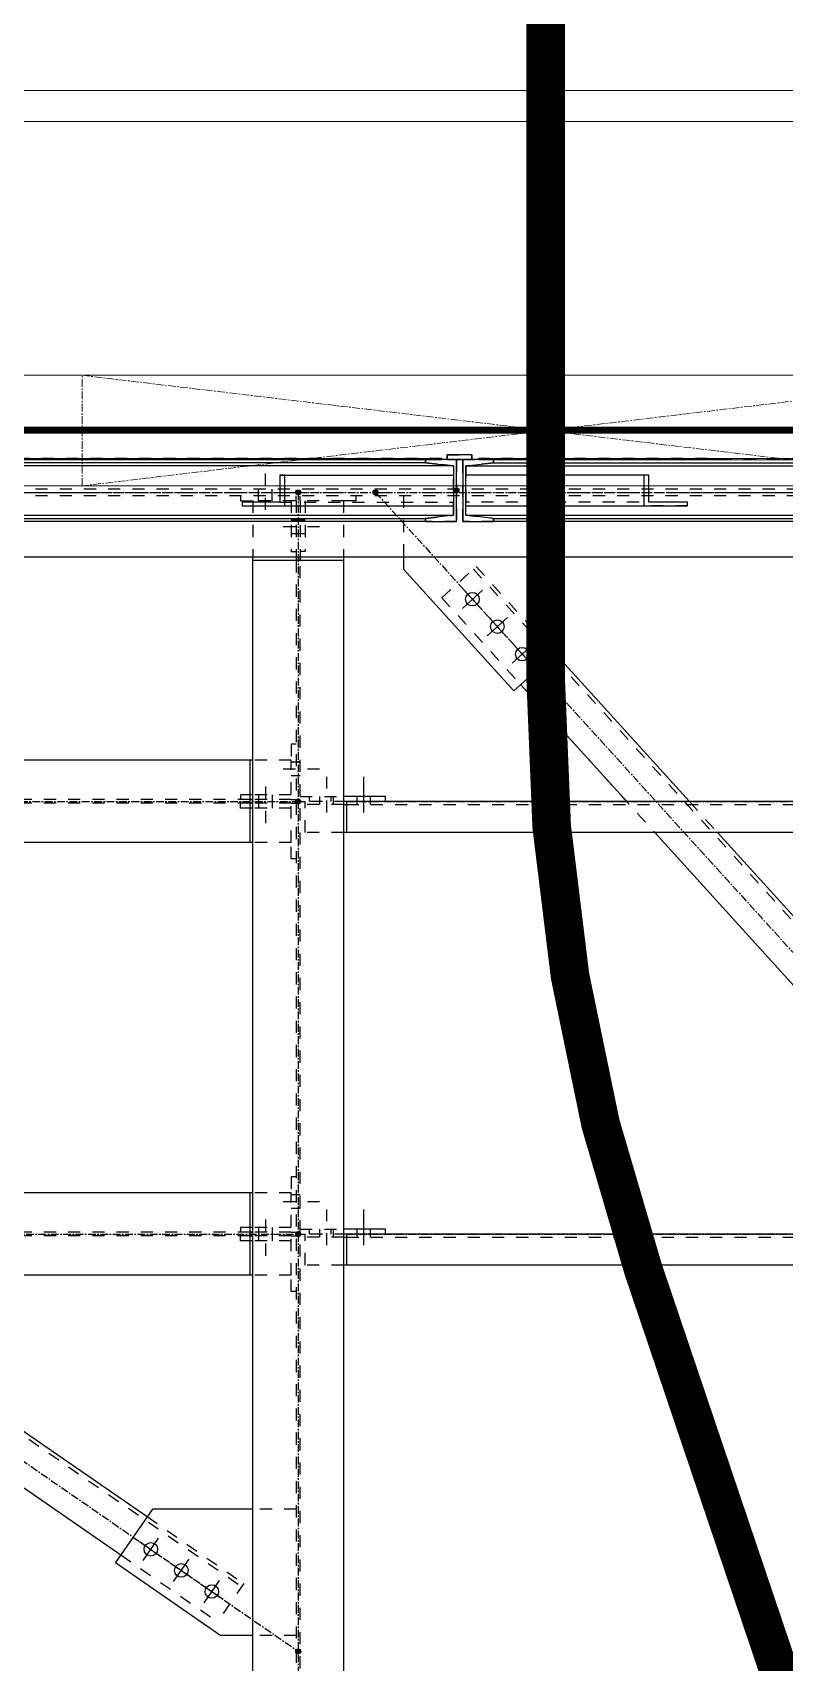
# Model space of a CAD drawing. Header units: inches. Extents: x 209270 to 234360, y -180214 to -150194.
# Drawn here: x 217682 to 218898, y -157257 to -154620 of the extents above; entities that cross this region are included whole.
import ezdxf

# ---------------------------------------------------------------- set-up
doc = ezdxf.new("R2010")
doc.units = ezdxf.units.IN
doc.header["$LTSCALE"] = 10
doc.header["$MEASUREMENT"] = 0
for name, pattern in [('CENTER', [2, 1.25, -0.25, 0.25, -0.25]), ('DXK_LINE_DOT2', [3.9198, 1.9599, -1.9599]), ('DXK_LINE_DOT5', [7.8785, 2.979, -0.9799, 0.9799, -0.9799, 0.9799, -0.9799]), ('HIDDEN', [0.375, 0.25, -0.125])]:
    doc.linetypes.add(name, pattern=pattern)
doc.layers.get('0').update_dxf_attribs({"color": 1})
for name, color, linetype in [('_STR_0', 5, 'Continuous'), ('_STR_1', 5, 'Continuous'), ('_STR_2', 5, 'Continuous'), ('_STR_4', 5, 'Continuous')]:
    doc.layers.add(name, color=color, linetype=linetype)
for name, color, linetype, lineweight in [('CEN', 1, 'CENTER', 9), ('DIM.', 1, 'Continuous', 13), ('handrail', 1, 'FENCELINE1', 9), ('HIDDEN', 1, 'HIDDEN', 9), ('hoist', 1, 'Continuous', 9), ('MAIN OBJECT', 1, 'Continuous', 18), ('Sheeting', 1, 'Continuous', 0)]:
    doc.layers.add(name, color=color, linetype=linetype, lineweight=lineweight)
doc.linetypes.add('FENCELINE1', pattern='A,0.25,-0.1,[133,arial.ttf,S=0.1,R=0,X=-0.1,Y=0],-0.1,1', length=1.45)

# ---------------------------------------------------------------- blocks, each defined once
blk = doc.blocks.new('A$C67244592')
at = {"layer": 'hoist', "lineweight": 0, "const_width": 62.5}
blk.add_lwpolyline([(0, -500), (4.3, 5159.9, 0.081795), (-153.3, 6122), (-1342.4, 9643.9, -0.081584), (-1500.1, 10603.6), (-1500.1, 15050)], format="xyb", dxfattribs=at)
blk = doc.blocks.new('A$C0HI87687')
at = {"layer": 'CEN'}
for p, q in [((500.4, 89.4), (2000.4, -89.4)), ((2000.4, 89.4), (500.4, -89.4))]:
    blk.add_line(p, q, dxfattribs=at)
blk.add_lwpolyline([(500.4, 89.4), (2000.4, 89.4), (2000.4, -89.4), (500.4, -89.4)], close=True, dxfattribs=at)
blk = doc.blocks.new('GridLine-116860372-116908 - 114867')
at = {"layer": '_STR_2', "linetype": 'DXK_LINE_DOT5'}
blk.add_line((211379.7, -155363.7), (228961.1, -155363.7), dxfattribs=at)
blk = doc.blocks.new('Part-116860372-114888 - 114867')
at = {"layer": '_STR_1', "linetype": 'DXK_LINE_DOT2'}
for p, q in [((225232.5, -155358.3), (217317.9, -155358.3)), ((225232.5, -155369.1), (217317.9, -155369.1))]:
    blk.add_line(p, q, dxfattribs=at)
at = {"layer": '_STR_2', "linetype": 'Continuous'}
for p, q in [((219421.9, -155258.7), (217317.9, -155258.7)), ((219421.9, -155468.7), (217317.9, -155468.7))]:
    blk.add_line(p, q, dxfattribs=at)
at = {"layer": '_STR_4', "linetype": 'CENTER'}
blk.add_line((217011.9, -155363.7), (225511.9, -155363.7), dxfattribs=at)
blk = doc.blocks.new('Part-116860372-154738 - 114867')
at = {"layer": '_STR_1', "linetype": 'DXK_LINE_DOT2'}
for p, q in [((218377.8, -155410.7), (218377.8, -155310.7)), ((218377.8, -155310.7), (218427.8, -155310.7)), ((218427.8, -155315.7), (218382.8, -155320.6)), ((218382.8, -155320.6), (218382.8, -155400.8)), ((218427.8, -155310.7), (218427.8, -155315.7)), ((218427.8, -155410.7), (218377.8, -155410.7)), ((218382.8, -155400.8), (218427.8, -155405.8)), ((218427.8, -155405.8), (218427.8, -155410.7))]:
    blk.add_line(p, q, dxfattribs=at)
at = {"layer": '_STR_2', "linetype": 'Continuous'}
for p, q in [((218377.8, -155310.7), (218377.8, -155310.7)), ((218427.8, -155310.7), (218377.8, -155310.7)), ((218377.8, -155310.7), (218377.8, -155410.7)), ((218382.8, -155320.6), (218427.8, -155315.7)), ((218382.8, -155320.6), (218382.8, -155320.6)), ((218382.8, -155400.8), (218382.8, -155320.6)), ((218427.8, -155310.7), (218427.8, -155310.7)), ((218427.8, -155315.7), (218427.8, -155310.7)), ((218427.8, -155315.7), (218427.8, -155315.7)), ((218377.8, -155410.7), (218377.8, -155410.7)), ((218377.8, -155410.7), (218427.8, -155410.7)), ((218382.8, -155400.8), (218382.8, -155400.8)), ((218427.8, -155405.8), (218382.8, -155400.8)), ((218427.8, -155405.8), (218427.8, -155405.8)), ((218427.8, -155410.7), (218427.8, -155405.8)), ((218427.8, -155410.7), (218427.8, -155410.7))]:
    blk.add_line(p, q, dxfattribs=at)
blk = doc.blocks.new('Part-116860372-114944 - 114867')
at = {"layer": '_STR_4', "linetype": 'Continuous'}
blk.add_hatch(color=256, dxfattribs=at).paths.add_polyline_path([(218111.9, -155367.7, -1), (218111.9, -155359.7, -1)])
at = {"layer": '_STR_1', "linetype": 'DXK_LINE_DOT2'}
for p, q in [((218185.1, -155377.1), (218038.7, -155377.1)), ((218038.7, -155377.1), (218038.7, -155468.7)), ((218108.7, -155377.1), (218108.7, -155468.7)), ((218115, -155377.1), (218115, -155473.7)), ((218185.1, -155377.1), (218185.1, -155468.7)), ((218108.7, -155473.7), (218108.7, -158285.5)), ((218115, -158285.5), (218115, -155473.7))]:
    blk.add_line(p, q, dxfattribs=at)
at = {"layer": '_STR_2', "linetype": 'Continuous'}
for p, q in [((218038.7, -158285.5), (218038.7, -155468.7)), ((218185.1, -155473.7), (218038.7, -155473.7)), ((218108.7, -155468.7), (218108.7, -155473.7)), ((218115, -155473.7), (218115, -155468.7)), ((218185.1, -155468.7), (218185.1, -158285.5))]:
    blk.add_line(p, q, dxfattribs=at)
at = {"layer": '_STR_4', "linetype": 'CENTER'}
blk.add_line((218111.9, -155363.7), (218111.9, -158363.7), dxfattribs=at)
at = {"layer": '_STR_4', "linetype": 'Continuous'}
blk.add_circle((218111.9, -155363.7), 4, dxfattribs=at)
blk = doc.blocks.new('Part-116860372-114952 - 114867')
at = {"layer": '_STR_4', "linetype": 'Continuous'}
for points in [[(217011.9, -156567.7, -1), (217011.9, -156559.7, -1)], [(218111.9, -156567.7, -1), (218111.9, -156559.7, -1)]]:
    blk.add_hatch(color=256, dxfattribs=at).paths.add_polyline_path(points)
at = {"layer": '_STR_1', "linetype": 'DXK_LINE_DOT2'}
for p, q in [((218100.7, -156497.1), (218038.7, -156497.1)), ((218100.7, -156630.3), (218100.7, -156497.1)), ((217022.7, -156560.8), (217022.7, -156566.5)), ((217078.5, -156560.8), (217022.7, -156560.8)), ((217078.5, -156566.5), (217022.7, -156566.5)), ((218033.7, -156560.8), (217083.5, -156560.8)), ((218033.7, -156566.5), (217083.5, -156566.5)), ((218100.7, -156560.8), (218038.7, -156560.8)), ((218100.7, -156566.5), (218038.7, -156566.5)), ((218100.7, -156630.3), (218038.7, -156630.3))]:
    blk.add_line(p, q, dxfattribs=at)
at = {"layer": '_STR_2', "linetype": 'Continuous'}
for p, q in [((217083.5, -156497.1), (217083.5, -156630.3)), ((218038.7, -156497.1), (217083.5, -156497.1)), ((218033.7, -156497.1), (218033.7, -156630.3)), ((217083.5, -156560.8), (217078.5, -156560.8)), ((217083.5, -156566.5), (217078.5, -156566.5)), ((218038.7, -156560.8), (218033.7, -156560.8)), ((218038.7, -156566.5), (218033.7, -156566.5)), ((218038.7, -156630.3), (217083.5, -156630.3))]:
    blk.add_line(p, q, dxfattribs=at)
at = {"layer": '_STR_4', "linetype": 'CENTER'}
blk.add_line((217011.9, -156563.7), (218111.9, -156563.7), dxfattribs=at)
at = {"layer": '_STR_4', "linetype": 'Continuous'}
for centre in [(217011.9, -156563.7), (218111.9, -156563.7)]:
    blk.add_circle(centre, 4, dxfattribs=at)
blk = doc.blocks.new('Part-116860372-114963 - 114867')
at = {"layer": '_STR_4', "linetype": 'Continuous'}
for points in [[(217561.9, -155867.7, -1), (217561.9, -155859.7, -1)], [(218111.9, -155867.7, -1), (218111.9, -155859.7, -1)]]:
    blk.add_hatch(color=256, dxfattribs=at).paths.add_polyline_path(points)
at = {"layer": '_STR_1', "linetype": 'DXK_LINE_DOT2'}
for p, q in [((218100.7, -155797.1), (218038.7, -155797.1)), ((218100.7, -155930.3), (218100.7, -155797.1)), ((217572.7, -155860.8), (217572.7, -155866.5)), ((217628.5, -155860.8), (217572.7, -155860.8)), ((217628.5, -155866.5), (217572.7, -155866.5)), ((218033.7, -155860.8), (217633.5, -155860.8)), ((218033.7, -155866.5), (217633.5, -155866.5)), ((218100.7, -155860.8), (218038.7, -155860.8)), ((218100.7, -155866.5), (218038.7, -155866.5)), ((218100.7, -155930.3), (218038.7, -155930.3))]:
    blk.add_line(p, q, dxfattribs=at)
at = {"layer": '_STR_2', "linetype": 'Continuous'}
for p, q in [((217633.5, -155797.1), (217633.5, -155930.3)), ((218038.7, -155797.1), (217633.5, -155797.1)), ((218033.7, -155797.1), (218033.7, -155930.3)), ((217633.5, -155860.8), (217628.5, -155860.8)), ((217633.5, -155866.5), (217628.5, -155866.5)), ((218038.7, -155860.8), (218033.7, -155860.8)), ((218038.7, -155866.5), (218033.7, -155866.5)), ((218038.7, -155930.3), (217633.5, -155930.3))]:
    blk.add_line(p, q, dxfattribs=at)
at = {"layer": '_STR_4', "linetype": 'CENTER'}
blk.add_line((217561.9, -155863.7), (218111.9, -155863.7), dxfattribs=at)
at = {"layer": '_STR_4', "linetype": 'Continuous'}
for centre in [(217561.9, -155863.7), (218111.9, -155863.7)]:
    blk.add_circle(centre, 4, dxfattribs=at)
blk = doc.blocks.new('Part-116860372-115058 - 114867')
at = {"layer": '_STR_4', "linetype": 'Continuous'}
for points in [[(218111.9, -156567.7, -1), (218111.9, -156559.7, -1)], [(219211.9, -156567.7, -1), (219211.9, -156559.7, -1)]]:
    blk.add_hatch(color=256, dxfattribs=at).paths.add_polyline_path(points)
at = {"layer": '_STR_1', "linetype": 'DXK_LINE_DOT2'}
for p, q in [((218190.1, -156563.7), (218123, -156563.7)), ((218123, -156613.7), (218123, -156563.7)), ((218185.1, -156568.7), (218123, -156568.7)), ((218190.1, -156568.7), (219133.7, -156568.7)), ((219200.7, -156563.7), (219133.7, -156563.7)), ((219200.7, -156568.7), (219138.7, -156568.7)), ((219200.7, -156613.7), (219200.7, -156563.7)), ((218185.1, -156613.7), (218123, -156613.7)), ((219200.7, -156613.7), (219138.7, -156613.7))]:
    blk.add_line(p, q, dxfattribs=at)
at = {"layer": '_STR_2', "linetype": 'Continuous'}
for p, q in [((218185.1, -156568.7), (218190.1, -156568.7)), ((219133.7, -156563.7), (218190.1, -156563.7)), ((218190.1, -156563.7), (218190.1, -156613.7)), ((219133.7, -156563.7), (219133.7, -156613.7)), ((219138.7, -156568.7), (219133.7, -156568.7)), ((219138.7, -156613.7), (218185.1, -156613.7))]:
    blk.add_line(p, q, dxfattribs=at)
at = {"layer": '_STR_4', "linetype": 'CENTER'}
for p, q in [((218111.9, -156563.7), (218123, -156563.7)), ((218190.1, -156563.7), (219133.7, -156563.7)), ((219200.7, -156563.7), (219211.9, -156563.7))]:
    blk.add_line(p, q, dxfattribs=at)
at = {"layer": '_STR_4', "linetype": 'Continuous'}
for centre in [(218111.9, -156563.7), (219211.9, -156563.7)]:
    blk.add_circle(centre, 4, dxfattribs=at)
blk = doc.blocks.new('Part-116860372-115067 - 114867')
at = {"layer": '_STR_4', "linetype": 'Continuous'}
for points in [[(218111.9, -155867.7, -1), (218111.9, -155859.7, -1)], [(219211.9, -155867.7, -1), (219211.9, -155859.7, -1)]]:
    blk.add_hatch(color=256, dxfattribs=at).paths.add_polyline_path(points)
at = {"layer": '_STR_1', "linetype": 'DXK_LINE_DOT2'}
for p, q in [((218190.1, -155863.7), (218123, -155863.7)), ((218123, -155913.7), (218123, -155863.7)), ((218185.1, -155868.7), (218123, -155868.7)), ((218190.1, -155868.7), (219133.7, -155868.7)), ((219200.7, -155863.7), (219133.7, -155863.7)), ((219200.7, -155868.7), (219138.7, -155868.7)), ((219200.7, -155913.7), (219200.7, -155863.7)), ((218185.1, -155913.7), (218123, -155913.7)), ((219200.7, -155913.7), (219138.7, -155913.7))]:
    blk.add_line(p, q, dxfattribs=at)
at = {"layer": '_STR_2', "linetype": 'Continuous'}
for p, q in [((218185.1, -155868.7), (218190.1, -155868.7)), ((219133.7, -155863.7), (218190.1, -155863.7)), ((218190.1, -155863.7), (218190.1, -155913.7)), ((219133.7, -155863.7), (219133.7, -155913.7)), ((219138.7, -155868.7), (219133.7, -155868.7)), ((219138.7, -155913.7), (218185.1, -155913.7))]:
    blk.add_line(p, q, dxfattribs=at)
at = {"layer": '_STR_4', "linetype": 'CENTER'}
for p, q in [((218111.9, -155863.7), (218123, -155863.7)), ((218190.1, -155863.7), (219133.7, -155863.7)), ((219200.7, -155863.7), (219211.9, -155863.7))]:
    blk.add_line(p, q, dxfattribs=at)
at = {"layer": '_STR_4', "linetype": 'Continuous'}
for centre in [(218111.9, -155863.7), (219211.9, -155863.7)]:
    blk.add_circle(centre, 4, dxfattribs=at)
blk = doc.blocks.new('Part-116860372-115094 - 114867')
at = {"layer": '_STR_4', "linetype": 'Continuous'}
for points in [[(218236.9, -155367.7, -1), (218236.9, -155359.7, -1)], [(219211.9, -156442.7, -1), (219211.9, -156434.7, -1)]]:
    blk.add_hatch(color=256, dxfattribs=at).paths.add_polyline_path(points)
at = {"layer": '_STR_1', "linetype": 'DXK_LINE_DOT2'}
for p, q in [((218344.1, -155534.1), (218399.7, -155483.7)), ((218395.3, -155487.7), (219119.2, -156285.9)), ((218399.7, -155483.7), (218527.3, -155624.4)), ((218344.1, -155534.1), (218688.4, -155913.7)), ((218744.4, -155863.7), (218789.7, -155913.7)), ((219123.7, -156281.9), (218996, -156141.2)), ((218940.5, -156191.5), (219068.1, -156332.3)), ((219123.7, -156281.9), (219068.1, -156332.3))]:
    blk.add_line(p, q, dxfattribs=at)
at = {"layer": '_STR_2', "linetype": 'Continuous'}
for p, q in [((218527.3, -155624.4), (218744.4, -155863.7)), ((218471.8, -155674.8), (218643.1, -155863.7)), ((218688.4, -155913.7), (218940.5, -156191.5)), ((218789.7, -155913.7), (218996, -156141.2))]:
    blk.add_line(p, q, dxfattribs=at)
at = {"layer": '_STR_4', "linetype": 'CENTER'}
blk.add_line((218236.9, -155363.7), (219211.9, -156438.7), dxfattribs=at)
at = {"layer": '_STR_4', "linetype": 'Continuous'}
for centre in [(218236.9, -155363.7), (219211.9, -156438.7)]:
    blk.add_circle(centre, 4, dxfattribs=at)
blk = doc.blocks.new('Part-116860372-115103 - 114867')
at = {"layer": '_STR_4', "linetype": 'Continuous'}
for points in [[(217136.9, -156567.7, -1), (217136.9, -156559.7, -1)], [(218111.9, -157242.7, -1), (218111.9, -157234.7, -1)]]:
    blk.add_hatch(color=256, dxfattribs=at).paths.add_polyline_path(points)
at = {"layer": '_STR_1', "linetype": 'DXK_LINE_DOT2'}
for p, q in [((217282.3, -156707), (217325, -156645.3)), ((217321.6, -156650.2), (218020.2, -157133.9)), ((217325, -156645.3), (217481.2, -156753.4)), ((217282.3, -156707), (217438.5, -156815.1)), ((217867.4, -157020.8), (218023.7, -157129)), ((217824.8, -157082.5), (217981, -157190.6)), ((218023.7, -157129), (217981, -157190.6))]:
    blk.add_line(p, q, dxfattribs=at)
at = {"layer": '_STR_2', "linetype": 'Continuous'}
for p, q in [((217481.2, -156753.4), (217867.4, -157020.8)), ((217438.5, -156815.1), (217824.8, -157082.5))]:
    blk.add_line(p, q, dxfattribs=at)
at = {"layer": '_STR_4', "linetype": 'CENTER'}
blk.add_line((217136.9, -156563.7), (218111.9, -157238.7), dxfattribs=at)
at = {"layer": '_STR_4', "linetype": 'Continuous'}
for centre in [(217136.9, -156563.7), (218111.9, -157238.7)]:
    blk.add_circle(centre, 4, dxfattribs=at)
blk = doc.blocks.new('Part-116860372-154749 - 114867')
at = {"layer": '_STR_1', "linetype": 'DXK_LINE_DOT2'}
for p, q in [((219243.6, -155309.2), (218404, -155309.1)), ((219243.7, -155310.8), (218404, -155310.7)), ((218404.1, -155310.7), (218404.1, -155309.1)), ((219243.7, -155310.8), (219243.7, -155310.7))]:
    blk.add_line(p, q, dxfattribs=at)
at = {"layer": '_STR_2', "linetype": 'Continuous'}
for p, q in [((219243.6, -155309.2), (218404, -155309.1)), ((218404, -155309.1), (218404, -155310.7)), ((218404, -155310.7), (219243.6, -155310.8)), ((219243.7, -155309.2), (219243.6, -155309.2)), ((219243.6, -155310.8), (219243.6, -155309.2)), ((219243.7, -155310.7), (219243.7, -155309.2))]:
    blk.add_line(p, q, dxfattribs=at)
blk = doc.blocks.new('Part-116860372-115551 - 114867')
at = {"layer": '_STR_1', "linetype": 'DXK_LINE_DOT2'}
for p, q in [((218115, -155377.1), (218115, -155369.1)), ((218123, -155377.1), (218123, -155459.1)), ((218205, -155377.1), (218185.1, -155377.1)), ((218205, -155369.1), (218205, -155377.1)), ((218123, -155459.1), (218115, -155459.1))]:
    blk.add_line(p, q, dxfattribs=at)
blk = doc.blocks.new('Part-116860372-115552 - 114867')
at = {"layer": '_STR_1', "linetype": 'DXK_LINE_DOT2'}
for p, q in [((218018.7, -155369.1), (218018.7, -155377.1)), ((218018.7, -155377.1), (218038.7, -155377.1)), ((218100.7, -155377.1), (218100.7, -155459.1)), ((218108.7, -155377.1), (218108.7, -155369.1)), ((218100.7, -155459.1), (218108.7, -155459.1))]:
    blk.add_line(p, q, dxfattribs=at)
blk = doc.blocks.new('Bolt-116860372-115553 - 114867')
at = {"layer": '_STR_1', "linetype": 'DXK_LINE_DOT2'}
for p, q in [((218100.7, -155408.1), (218108.7, -155408.1)), ((218108.7, -155408.1), (218115, -155408.1)), ((218115, -155408.1), (218123, -155408.1)), ((218087.7, -155419.1), (218155.7, -155419.1)), ((218100.7, -155430.1), (218108.7, -155430.1)), ((218108.7, -155430.1), (218115, -155430.1)), ((218115, -155430.1), (218123, -155430.1))]:
    blk.add_line(p, q, dxfattribs=at)
blk = doc.blocks.new('Bolt-116860372-115558 - 114867')
at = {"layer": '_STR_1', "linetype": 'DXK_LINE_DOT2'}
for p, q in [((218058.7, -155392.1), (218058.7, -155329.1)), ((218047.7, -155369.1), (218047.7, -155358.3)), ((218069.7, -155369.1), (218069.7, -155358.3)), ((218047.7, -155377.1), (218047.7, -155369.1)), ((218069.7, -155377.1), (218069.7, -155369.1))]:
    blk.add_line(p, q, dxfattribs=at)
blk = doc.blocks.new('Part-116860372-115583 - 114867')
at = {"layer": '_STR_1', "linetype": 'DXK_LINE_DOT2'}
for p, q in [((218018.7, -156574.5), (218018.7, -156566.5)), ((218033.7, -156566.5), (218038.7, -156566.5)), ((218100.7, -156566.5), (218108.7, -156566.5)), ((218033.7, -156574.5), (218018.7, -156574.5)), ((218100.7, -156574.5), (218038.7, -156574.5)), ((218100.7, -156656.5), (218100.7, -156630.3)), ((218108.7, -156656.5), (218100.7, -156656.5))]:
    blk.add_line(p, q, dxfattribs=at)
at = {"layer": '_STR_2', "linetype": 'Continuous'}
blk.add_line((218038.7, -156574.5), (218033.7, -156574.5), dxfattribs=at)
blk = doc.blocks.new('Part-116860372-115584 - 114867')
at = {"layer": '_STR_1', "linetype": 'DXK_LINE_DOT2'}
for p, q in [((218108.7, -156470.8), (218100.7, -156470.8)), ((218100.7, -156470.8), (218100.7, -156497.1)), ((218018.7, -156552.8), (218018.7, -156560.8)), ((218033.7, -156552.8), (218018.7, -156552.8)), ((218033.7, -156560.8), (218038.7, -156560.8)), ((218100.7, -156552.8), (218038.7, -156552.8)), ((218100.7, -156560.8), (218108.7, -156560.8))]:
    blk.add_line(p, q, dxfattribs=at)
at = {"layer": '_STR_2', "linetype": 'Continuous'}
blk.add_line((218038.7, -156552.8), (218033.7, -156552.8), dxfattribs=at)
blk = doc.blocks.new('Bolt-116860372-115585 - 114867')
at = {"layer": '_STR_1', "linetype": 'DXK_LINE_DOT2'}
for p, q in [((218058.7, -156539.8), (218058.7, -156607.8)), ((218047.7, -156552.8), (218047.7, -156560.8)), ((218047.7, -156560.8), (218047.7, -156566.5)), ((218047.7, -156566.5), (218047.7, -156574.5)), ((218069.7, -156552.8), (218069.7, -156560.8)), ((218069.7, -156560.8), (218069.7, -156566.5)), ((218069.7, -156566.5), (218069.7, -156574.5))]:
    blk.add_line(p, q, dxfattribs=at)
blk = doc.blocks.new('Bolt-116860372-115586 - 114867')
at = {"layer": '_STR_1', "linetype": 'DXK_LINE_DOT2'}
for p, q in [((218087.7, -156510.8), (218150.7, -156510.8)), ((218100.7, -156499.8), (218108.7, -156499.8)), ((218108.7, -156499.8), (218115, -156499.8)), ((218100.7, -156521.8), (218108.7, -156521.8)), ((218108.7, -156521.8), (218115, -156521.8))]:
    blk.add_line(p, q, dxfattribs=at)
blk = doc.blocks.new('Part-116860372-115588 - 114867')
at = {"layer": '_STR_1', "linetype": 'DXK_LINE_DOT2'}
for p, q in [((218018.7, -155874.5), (218018.7, -155866.5)), ((218033.7, -155874.5), (218018.7, -155874.5)), ((218033.7, -155866.5), (218038.7, -155866.5)), ((218100.7, -155874.5), (218038.7, -155874.5)), ((218100.7, -155866.5), (218108.7, -155866.5)), ((218100.7, -155956.5), (218100.7, -155930.3)), ((218108.7, -155956.5), (218100.7, -155956.5))]:
    blk.add_line(p, q, dxfattribs=at)
at = {"layer": '_STR_2', "linetype": 'Continuous'}
blk.add_line((218038.7, -155874.5), (218033.7, -155874.5), dxfattribs=at)
blk = doc.blocks.new('Part-116860372-115589 - 114867')
at = {"layer": '_STR_1', "linetype": 'DXK_LINE_DOT2'}
for p, q in [((218108.7, -155770.8), (218100.7, -155770.8)), ((218100.7, -155770.8), (218100.7, -155797.1)), ((218018.7, -155852.8), (218018.7, -155860.8)), ((218033.7, -155852.8), (218018.7, -155852.8)), ((218100.7, -155852.8), (218038.7, -155852.8)), ((218033.7, -155860.8), (218038.7, -155860.8)), ((218100.7, -155860.8), (218108.7, -155860.8))]:
    blk.add_line(p, q, dxfattribs=at)
at = {"layer": '_STR_2', "linetype": 'Continuous'}
blk.add_line((218038.7, -155852.8), (218033.7, -155852.8), dxfattribs=at)
blk = doc.blocks.new('Bolt-116860372-115590 - 114867')
at = {"layer": '_STR_1', "linetype": 'DXK_LINE_DOT2'}
for p, q in [((218047.7, -155852.8), (218047.7, -155860.8)), ((218058.7, -155839.8), (218058.7, -155907.8)), ((218069.7, -155852.8), (218069.7, -155860.8)), ((218047.7, -155860.8), (218047.7, -155866.5)), ((218047.7, -155866.5), (218047.7, -155874.5)), ((218069.7, -155860.8), (218069.7, -155866.5)), ((218069.7, -155866.5), (218069.7, -155874.5))]:
    blk.add_line(p, q, dxfattribs=at)
blk = doc.blocks.new('Part-116860372-154741 - 114867')
at = {"layer": '_STR_1', "linetype": 'DXK_LINE_DOT2'}
for p, q in [((218082.1, -155335.7), (218362.8, -155335.7)), ((218082.1, -155379.7), (218021.4, -155379.7)), ((218082.1, -155379.7), (218362.8, -155379.7)), ((218021.4, -155385.7), (218362.8, -155385.7))]:
    blk.add_line(p, q, dxfattribs=at)
at = {"layer": '_STR_2', "linetype": 'Continuous'}
for p, q in [((218090.3, -155335.7), (218082.1, -155335.7)), ((218082.1, -155335.7), (218082.1, -155379.7)), ((218090.3, -155335.7), (218362.8, -155335.7)), ((218090.3, -155385.7), (218090.3, -155335.7)), ((218362.8, -155335.7), (218362.8, -155335.7)), ((218362.8, -155335.7), (218362.8, -155385.7)), ((218082.1, -155379.7), (218021.4, -155379.7)), ((218021.4, -155379.7), (218021.4, -155385.7)), ((218021.4, -155385.7), (218090.3, -155385.7)), ((218090.3, -155385.7), (218362.8, -155385.7)), ((218362.8, -155385.7), (218362.8, -155385.7))]:
    blk.add_line(p, q, dxfattribs=at)
blk = doc.blocks.new('Bolt-116860372-115603 - 114867')
at = {"layer": '_STR_1', "linetype": 'DXK_LINE_DOT2'}
for p, q in [((218100.7, -155799.8), (218108.7, -155799.8)), ((218108.7, -155799.8), (218115, -155799.8)), ((218087.7, -155810.8), (218150.7, -155810.8)), ((218100.7, -155821.8), (218108.7, -155821.8)), ((218108.7, -155821.8), (218115, -155821.8))]:
    blk.add_line(p, q, dxfattribs=at)
blk = doc.blocks.new('Part-116860372-115691 - 114867')
at = {"layer": '_STR_1', "linetype": 'DXK_LINE_DOT2'}
for p, q in [((218115, -156555.7), (218185.1, -156555.7)), ((218130, -156563.7), (218130, -156555.7)), ((218165, -156563.7), (218165, -156555.7)), ((218253, -156563.7), (218253, -156555.7))]:
    blk.add_line(p, q, dxfattribs=at)
at = {"layer": '_STR_2', "linetype": 'Continuous'}
for p, q in [((218253, -156555.7), (218185.1, -156555.7)), ((218190.1, -156563.7), (218185.1, -156563.7)), ((218253, -156563.7), (218253, -156555.7))]:
    blk.add_line(p, q, dxfattribs=at)
blk = doc.blocks.new('Bolt-116860372-115692 - 114867')
at = {"layer": '_STR_1', "linetype": 'DXK_LINE_DOT2'}
for p, q in [((218158, -156581.7), (218158, -156523.7)), ((218147, -156563.7), (218147, -156555.7)), ((218147, -156568.7), (218147, -156563.7)), ((218169, -156563.7), (218169, -156555.7)), ((218169, -156568.7), (218169, -156563.7))]:
    blk.add_line(p, q, dxfattribs=at)
at = {"layer": '_STR_2', "linetype": 'Continuous'}
for p, q in [((218218, -156581.7), (218218, -156523.7)), ((218207, -156563.7), (218207, -156555.7)), ((218207, -156568.7), (218207, -156563.7)), ((218229, -156563.7), (218229, -156555.7)), ((218229, -156568.7), (218229, -156563.7))]:
    blk.add_line(p, q, dxfattribs=at)
blk = doc.blocks.new('Part-116860372-154748 - 114867')
at = {"layer": '_STR_1', "linetype": 'DXK_LINE_DOT2'}
for p, q in [((218679.1, -155335.7), (218670.6, -155335.7)), ((218741.4, -155379.7), (218382.8, -155379.7)), ((218741.4, -155385.7), (218670.6, -155385.7))]:
    blk.add_line(p, q, dxfattribs=at)
at = {"layer": '_STR_2', "linetype": 'Continuous'}
for p, q in [((218670.6, -155335.7), (218382.8, -155335.7)), ((218679.1, -155335.7), (218670.6, -155335.7)), ((218670.6, -155335.7), (218670.6, -155385.7)), ((218679.1, -155379.7), (218679.1, -155335.7)), ((218741.4, -155379.7), (218679.1, -155379.7)), ((218741.4, -155385.7), (218741.4, -155379.7)), ((218382.8, -155385.7), (218670.6, -155385.7)), ((218670.6, -155385.7), (218741.4, -155385.7))]:
    blk.add_line(p, q, dxfattribs=at)
blk = doc.blocks.new('Part-116860372-115876 - 114867')
at = {"layer": '_STR_1', "linetype": 'DXK_LINE_DOT2'}
for p, q in [((218115, -155855.7), (218185.1, -155855.7)), ((218130, -155863.7), (218130, -155855.7)), ((218165, -155863.7), (218165, -155855.7)), ((218253, -155863.7), (218253, -155855.7))]:
    blk.add_line(p, q, dxfattribs=at)
at = {"layer": '_STR_2', "linetype": 'Continuous'}
for p, q in [((218253, -155855.7), (218185.1, -155855.7)), ((218253, -155863.7), (218253, -155855.7)), ((218190.1, -155863.7), (218185.1, -155863.7))]:
    blk.add_line(p, q, dxfattribs=at)
blk = doc.blocks.new('Bolt-116860372-115878 - 114867')
at = {"layer": '_STR_1', "linetype": 'DXK_LINE_DOT2'}
for p, q in [((218158, -155881.7), (218158, -155823.7)), ((218147, -155863.7), (218147, -155855.7)), ((218169, -155863.7), (218169, -155855.7)), ((218147, -155868.7), (218147, -155863.7)), ((218169, -155868.7), (218169, -155863.7))]:
    blk.add_line(p, q, dxfattribs=at)
at = {"layer": '_STR_2', "linetype": 'Continuous'}
for p, q in [((218218, -155881.7), (218218, -155823.7)), ((218207, -155863.7), (218207, -155855.7)), ((218229, -155863.7), (218229, -155855.7)), ((218207, -155868.7), (218207, -155863.7)), ((218229, -155868.7), (218229, -155863.7))]:
    blk.add_line(p, q, dxfattribs=at)
blk = doc.blocks.new('Part-116860372-116063 - 114867')
at = {"layer": '_STR_1', "linetype": 'DXK_LINE_DOT2'}
for p, q in [((218282, -155369.1), (218282, -155468.7)), ((218538.5, -155369.1), (218538.5, -155468.7))]:
    blk.add_line(p, q, dxfattribs=at)
at = {"layer": '_STR_2', "linetype": 'Continuous'}
for p, q in [((218282, -155468.7), (218282, -155487.8)), ((218282, -155487.8), (218460.7, -155684.9)), ((218538.5, -155468.7), (218538.5, -155614.3)), ((218460.7, -155684.9), (218538.5, -155614.3))]:
    blk.add_line(p, q, dxfattribs=at)
blk = doc.blocks.new('Bolt-116860372-116064 - 114867')
at = {"layer": '_STR_2', "linetype": 'Continuous'}
for p, q in [((218409.9, -155521.7), (218377.3, -155551.3)), ((218408.4, -155552.8), (218378.8, -155520.2)), ((218450.2, -155566.1), (218417.6, -155595.7)), ((218448.7, -155597.2), (218419.1, -155564.6)), ((218490.5, -155610.6), (218457.9, -155640.2)), ((218489, -155641.7), (218459.4, -155609.1))]:
    blk.add_line(p, q, dxfattribs=at)
for centre in [(218393.6, -155536.5), (218433.9, -155580.9), (218474.2, -155625.4)]:
    blk.add_circle(centre, 11, dxfattribs=at)
blk = doc.blocks.new('Bolt-116860372-116329 - 114867')
at = {"layer": '_STR_2', "linetype": 'Continuous'}
for p, q in [((217855.4, -157061.1), (217891.5, -157086.2)), ((217860.9, -157091.7), (217886, -157055.5)), ((217904.7, -157095.3), (217940.9, -157120.3)), ((217910.3, -157125.9), (217935.3, -157089.7)), ((217959.6, -157160), (217984.6, -157123.9)), ((217954, -157129.4), (217990.2, -157154.5))]:
    blk.add_line(p, q, dxfattribs=at)
for centre in [(217873.5, -157073.6), (217922.8, -157107.8), (217972.1, -157141.9)]:
    blk.add_circle(centre, 11, dxfattribs=at)
blk = doc.blocks.new('Part-116860372-154742 - 114867')
at = {"layer": '_STR_1', "linetype": 'DXK_LINE_DOT2'}
for p, q in [((218352.8, -155310.7), (218352.8, -155302.7)), ((218352.8, -155302.7), (218392.8, -155302.7)), ((218392.8, -155302.7), (218392.8, -155310.7)), ((218377.8, -155310.7), (218367.8, -155310.7))]:
    blk.add_line(p, q, dxfattribs=at)
at = {"layer": '_STR_2', "linetype": 'Continuous'}
for p, q in [((218392.8, -155302.7), (218352.8, -155302.7)), ((218352.8, -155302.7), (218352.8, -155310.7)), ((218392.8, -155310.7), (218392.8, -155302.7)), ((218352.8, -155310.7), (218392.8, -155310.7))]:
    blk.add_line(p, q, dxfattribs=at)
blk = doc.blocks.new('Part-116860372-116328 - 114867')
at = {"layer": '_STR_1', "linetype": 'DXK_LINE_DOT2'}
for p, q in [((218108.7, -157008.5), (218038.7, -157008.5)), ((218108.7, -157213), (218038.7, -157213))]:
    blk.add_line(p, q, dxfattribs=at)
at = {"layer": '_STR_2', "linetype": 'Continuous'}
for p, q in [((217876, -157008.5), (217816.2, -157094.8)), ((218038.7, -157008.5), (217876, -157008.5)), ((217816.2, -157094.8), (217986.9, -157213)), ((218038.7, -157213), (217986.9, -157213))]:
    blk.add_line(p, q, dxfattribs=at)
blk = doc.blocks.new('Part-116860372-154736 - 114867')
at = {"layer": '_STR_4', "linetype": 'Continuous'}
blk.add_hatch(color=256, dxfattribs=at).paths.add_polyline_path([(218367.8, -155364.7, -1), (218367.8, -155356.7, -1)])
at = {"layer": '_STR_1', "linetype": 'DXK_LINE_DOT2'}
for p, q in [((218317.8, -155315.7), (218317.8, -155310.7)), ((218317.8, -155310.7), (218367.8, -155310.7)), ((218362.8, -155320.6), (218317.8, -155315.7)), ((218362.8, -155400.8), (218362.8, -155320.6)), ((218367.8, -155310.7), (218367.8, -155410.7)), ((218317.8, -155405.8), (218362.8, -155400.8)), ((218317.8, -155410.7), (218317.8, -155405.8)), ((218317.8, -155410.7), (218367.8, -155410.7))]:
    blk.add_line(p, q, dxfattribs=at)
at = {"layer": '_STR_2', "linetype": 'Continuous'}
for p, q in [((218317.8, -155310.7), (218317.8, -155310.7)), ((218367.8, -155310.7), (218317.8, -155310.7)), ((218317.8, -155310.7), (218317.8, -155315.7)), ((218317.8, -155315.7), (218317.8, -155315.7)), ((218317.8, -155315.7), (218362.8, -155320.6)), ((218362.8, -155320.6), (218362.8, -155320.6)), ((218362.8, -155320.6), (218362.8, -155400.8)), ((218367.8, -155310.7), (218367.8, -155310.7)), ((218367.8, -155410.7), (218367.8, -155310.7)), ((218362.8, -155400.8), (218317.8, -155405.8)), ((218317.8, -155405.8), (218317.8, -155405.8)), ((218317.8, -155405.8), (218317.8, -155410.7)), ((218317.8, -155410.7), (218317.8, -155410.7)), ((218317.8, -155410.7), (218367.8, -155410.7)), ((218362.8, -155400.8), (218362.8, -155400.8)), ((218367.8, -155410.7), (218367.8, -155410.7))]:
    blk.add_line(p, q, dxfattribs=at)
at = {"layer": '_STR_4', "linetype": 'CENTER'}
blk.add_line((218367.8, -155360.7), (218367.8, -155360.7), dxfattribs=at)
at = {"layer": '_STR_4', "linetype": 'Continuous'}
blk.add_circle((218367.8, -155360.7), 4, dxfattribs=at)
blk = doc.blocks.new('Part-116860372-154740 - 114867')
at = {"layer": '_STR_1', "linetype": 'DXK_LINE_DOT2'}
for p, q in [((218344, -155310.7), (217558.3, -155310.7)), ((217560.4, -155320.6), (217605.4, -155315.6)), ((217560.4, -155320.7), (217560.4, -155320.6)), ((217560.4, -155320.6), (217561, -155320.6)), ((217605.4, -155310.7), (217605.4, -155310.7)), ((218317.8, -155310.7), (218317.8, -155310.7)), ((218317.8, -155315.6), (218362.8, -155320.6)), ((218367.8, -155310.7), (218352.8, -155310.7)), ((218362.8, -155320.6), (218362.6, -155320.6)), ((218362.8, -155320.6), (218362.8, -155320.6)), ((218367.8, -155310.7), (218367.8, -155310.7)), ((217605.4, -155410.7), (217555.4, -155410.7)), ((218317.8, -155405.7), (218317.8, -155405.8)), ((218367.8, -155410.7), (218317.8, -155410.7))]:
    blk.add_line(p, q, dxfattribs=at)
at = {"layer": '_STR_2', "linetype": 'Continuous'}
for p, q in [((217555.4, -155310.7), (217555.4, -155310.8)), ((217558.3, -155310.7), (217555.4, -155310.7)), ((218362.6, -155320.6), (217561, -155320.6)), ((217605.4, -155310.7), (217605.4, -155310.8)), ((217605.4, -155315.6), (218317.8, -155315.6)), ((218352.8, -155310.7), (218344, -155310.7)), ((217605.4, -155405.7), (217560.4, -155400.8)), ((217560.4, -155400.8), (218362.8, -155400.8)), ((217605.4, -155405.7), (217605.4, -155405.8)), ((217605.4, -155405.7), (218317.8, -155405.7)), ((218317.8, -155410.7), (217605.4, -155410.7)), ((218362.8, -155400.8), (218317.8, -155405.7))]:
    blk.add_line(p, q, dxfattribs=at)
blk = doc.blocks.new('Part-116860372-154747 - 114867')
at = {"layer": '_STR_1', "linetype": 'DXK_LINE_DOT2'}
blk.add_line((219203.7, -155310.7), (218812.5, -155310.7), dxfattribs=at)
at = {"layer": '_STR_2', "linetype": 'Continuous'}
for p, q in [((218382.8, -155320.6), (219248.7, -155320.6)), ((218812.5, -155310.7), (218427.8, -155310.7)), ((218427.8, -155315.7), (219203.7, -155315.7)), ((218382.8, -155400.8), (219248.7, -155400.8)), ((218427.8, -155405.8), (219203.7, -155405.8)), ((219203.7, -155410.7), (218427.8, -155410.7))]:
    blk.add_line(p, q, dxfattribs=at)
blk = doc.blocks.new('Part-116860372-154750 - 114867')
at = {"layer": '_STR_1', "linetype": 'DXK_LINE_DOT2'}
for p, q in [((218344, -155309.1), (217558.3, -155309.1)), ((217558.3, -155310.7), (217558.5, -155310.7)), ((217558.5, -155309.1), (217558.5, -155310.7)), ((217558.5, -155310.7), (218317.8, -155310.7)), ((218344.1, -155310.7), (218344.1, -155310.7))]:
    blk.add_line(p, q, dxfattribs=at)
at = {"layer": '_STR_2', "linetype": 'Continuous'}
for p, q in [((217558.3, -155310.7), (217558.3, -155309.1)), ((217558.3, -155309.1), (218344, -155309.1)), ((217558.3, -155310.7), (218344, -155310.7)), ((218344, -155309.1), (218344.1, -155309.1)), ((218344.1, -155309.1), (218344, -155309.1)), ((218344, -155310.7), (218344, -155309.1)), ((218344.1, -155310.7), (218344.1, -155309.1))]:
    blk.add_line(p, q, dxfattribs=at)
blk = doc.blocks.new('OVERLAY_DRAWING')
at = {"layer": 'CEN'}
blk.add_line((217212.2, -155263.7), (228311.6, -155263.7), dxfattribs=at)
at = {"layer": 'CEN', "elevation": 0.8}
blk.add_lwpolyline([(217011.9, -155263.7), (228511.9, -155263.7), (228511.9, -165263.7), (217011.9, -165263.7)], close=True, dxfattribs=at)
at = {"layer": 'handrail', "const_width": 10, "elevation": -448149754.8}
blk.add_lwpolyline([(228511.9, -159158.7), (228511.9, -155263.7), (217011.9, -155263.7), (217011.9, -156838.4)], dxfattribs=at)
at = {"layer": 'HIDDEN', "elevation": 0.8}
blk.add_lwpolyline([(228307.2, -155268.1), (217216.6, -155268.1), (217216.6, -155259.3), (228307.2, -155259.3)], close=True, dxfattribs=at)
at = {"layer": 'MAIN OBJECT', "elevation": 0.8}
blk.add_lwpolyline([(228307.2, -155353.1), (217216.6, -155353.1), (217216.6, -155174.3), (228307.2, -155174.3)], close=True, dxfattribs=at)
at = {"layer": 'Sheeting'}
for points in [[(216351.9, -154713.7), (229171.9, -154713.7), (229171.9, -165813.7), (216351.9, -165813.7)], [(216401.9, -154763.7), (229121.9, -154763.7), (229121.9, -165763.7), (216401.9, -165763.7)]]:
    blk.add_lwpolyline(points, close=True, dxfattribs=at)
at = {"layer": '_STR_0', "zscale": 0.8}
for name in ['GridLine-116860372-116908 - 114867', 'Part-116860372-114888 - 114867', 'Part-116860372-154742 - 114867', 'Part-116860372-154740 - 114867', 'Part-116860372-154750 - 114867', 'Bolt-116860372-115558 - 114867', 'Part-116860372-154736 - 114867', 'Part-116860372-154738 - 114867', 'Part-116860372-154747 - 114867', 'Part-116860372-154749 - 114867', 'Part-116860372-154741 - 114867', 'Part-116860372-154748 - 114867', 'Part-116860372-115552 - 114867', 'Part-116860372-114944 - 114867', 'Part-116860372-115551 - 114867', 'Part-116860372-115094 - 114867', 'Part-116860372-116063 - 114867', 'Bolt-116860372-115553 - 114867', 'Bolt-116860372-116064 - 114867', 'Part-116860372-115589 - 114867', 'Part-116860372-114963 - 114867', 'Bolt-116860372-115603 - 114867', 'Bolt-116860372-115878 - 114867', 'Bolt-116860372-115590 - 114867', 'Part-116860372-115067 - 114867', 'Part-116860372-115876 - 114867', 'Part-116860372-115588 - 114867', 'Part-116860372-115584 - 114867', 'Part-116860372-114952 - 114867', 'Bolt-116860372-115586 - 114867', 'Bolt-116860372-115585 - 114867', 'Bolt-116860372-115692 - 114867', 'Part-116860372-115103 - 114867', 'Part-116860372-115583 - 114867', 'Part-116860372-115058 - 114867', 'Part-116860372-115691 - 114867', 'Part-116860372-116328 - 114867', 'Bolt-116860372-116329 - 114867']:
    blk.add_blockref(name, (0, 0), dxfattribs=at)
at = {"layer": 'DIM.'}
for name, p in [('A$C67244592', (220011.9, -166263.7)), ('A$C0HI87687', (217261.9, -155263.7))]:
    blk.add_blockref(name, p, dxfattribs=at)

msp = doc.modelspace()

# ---------------------------------------------------------------- block references
msp.add_blockref('OVERLAY_DRAWING', (0, 0))

doc.saveas('drawing.dxf')
